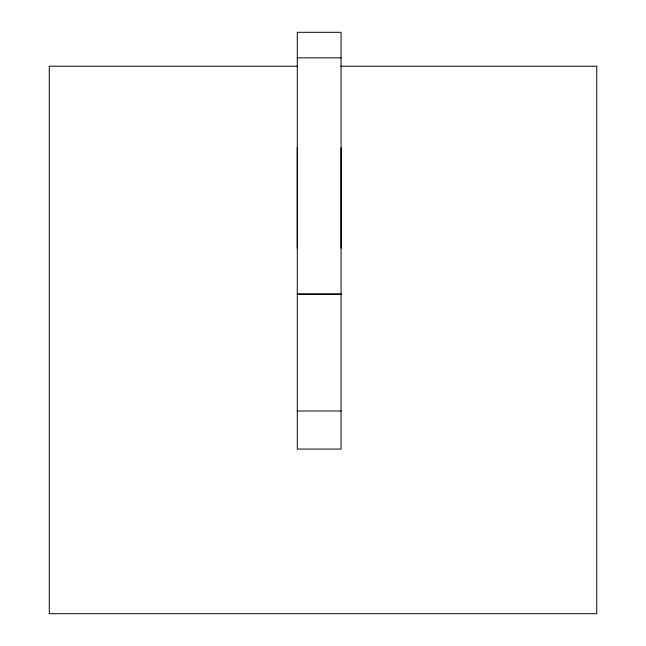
<?xml version="1.0" encoding="UTF-8"?>
<svg xmlns="http://www.w3.org/2000/svg" width="646" height="646" viewBox="0 0 646 646"><rect width="100%" height="100%" fill="white"/><g stroke="black" fill="none" stroke-linecap="round" stroke-linejoin="round"><path stroke-width="0.97" d="M341.08 147.708L341.08 449.091L297.281 449.091L297.281 147.708M297.281 57.833L341.08 57.833M297.289 66.215L49.258 66.215L49.258 613.7L596.742 613.7L596.742 66.215L340.644 66.215M297.281 293.801L341.08 293.801M297.281 294.447L341.08 294.447M297.281 411.009L341.08 411.009M341.08 248.153L341.08 32.3L297.281 32.3L297.281 248.153"/></g></svg>
